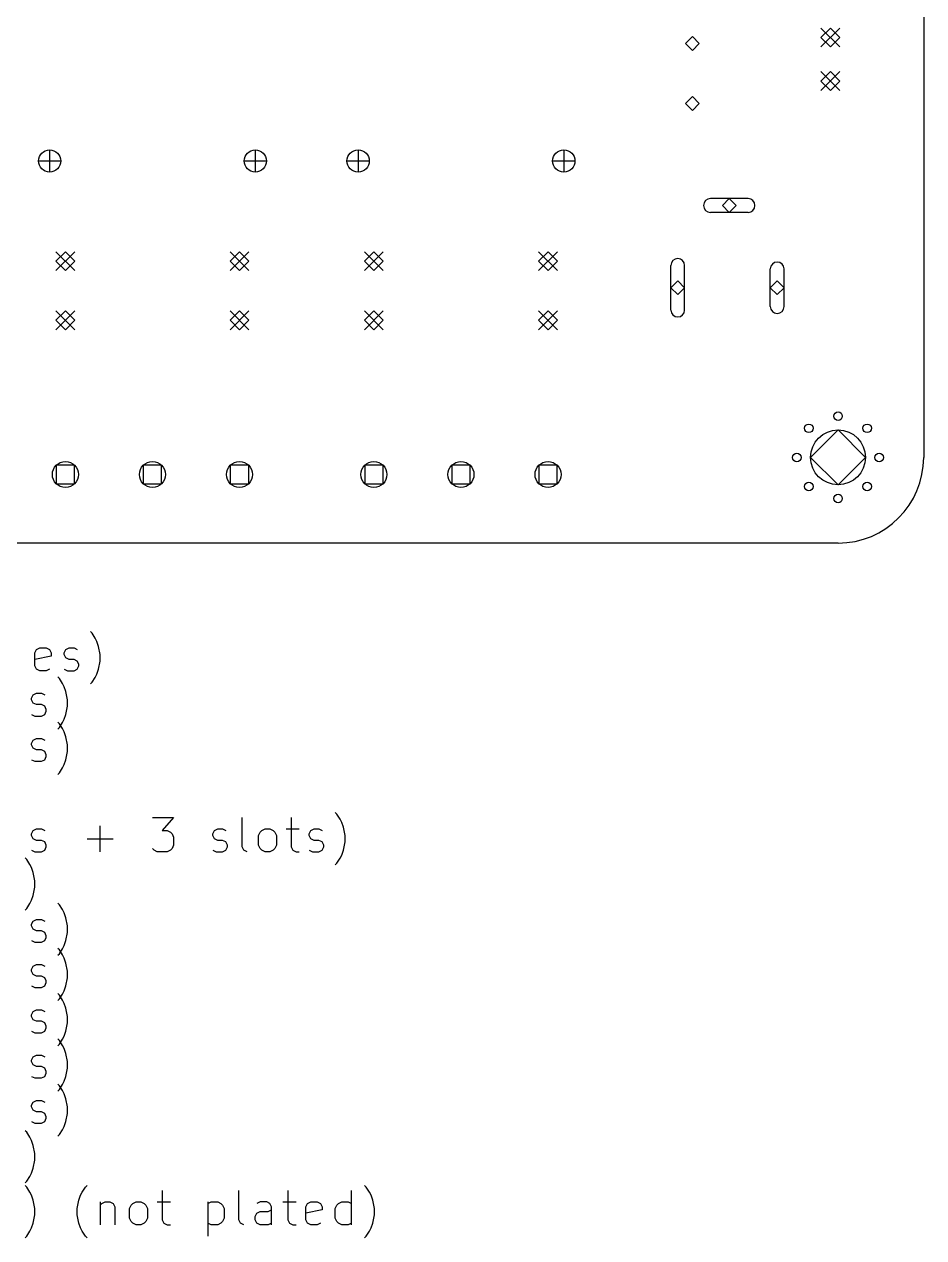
# Model space of a CAD drawing. Extents: x 1.88 to 5.91, y -7.11 to -1.57.
# Drawn here: x 3.839 to 5.906, y -7.108 to -4.32 of the extents above; entities that cross this region are included whole.
import ezdxf

# ---------------------------------------------------------------- set-up
doc = ezdxf.new("R2010")
doc.units = 0
doc.header["$MEASUREMENT"] = 0
doc.layers.add('BLACK', color=7, linetype='CONTINUOUS')

msp = doc.modelspace()

# ---------------------------------------------------------------- linework, layer by layer
at = {"layer": 'BLACK', "linetype": 'CONTINUOUS'}
for p, q in [((5.90551, -1.77165), (5.90551, -5.31496)), ((5.37402, -4.34832), (5.35827, -4.36407)), ((5.38976, -4.36407), (5.37402, -4.34832)), ((5.66949, -4.32874), (5.7128, -4.37205)), ((5.7128, -4.32874), (5.66949, -4.37205)), ((5.69114, -4.32874), (5.66949, -4.35039)), ((5.7128, -4.35039), (5.69114, -4.32874)), ((5.35827, -4.36407), (5.37402, -4.37982)), ((5.37402, -4.37982), (5.38976, -4.36407)), ((5.66949, -4.35039), (5.69114, -4.37205)), ((5.69114, -4.37205), (5.7128, -4.35039)), ((5.66949, -4.42874), (5.7128, -4.47205)), ((5.7128, -4.42874), (5.66949, -4.47205)), ((5.69114, -4.42874), (5.66949, -4.45039)), ((5.7128, -4.45039), (5.69114, -4.42874)), ((5.66949, -4.45039), (5.69114, -4.47205)), ((5.69114, -4.47205), (5.7128, -4.45039)), ((5.37402, -4.48612), (5.35827, -4.50186)), ((5.38976, -4.50186), (5.37402, -4.48612)), ((5.35827, -4.50186), (5.37402, -4.51761)), ((5.37402, -4.51761), (5.38976, -4.50186)), ((3.89764, -4.60827), (3.89764, -4.65945)), ((4.37008, -4.60827), (4.37008, -4.65945)), ((4.6063, -4.60827), (4.6063, -4.65945)), ((5.07874, -4.60827), (5.07874, -4.65945)), ((3.87205, -4.63386), (3.92323, -4.63386)), ((4.34449, -4.63386), (4.39567, -4.63386)), ((4.58071, -4.63386), (4.63189, -4.63386)), ((5.05315, -4.63386), (5.10433, -4.63386)), ((5.50197, -4.72047), (5.41535, -4.72047)), ((5.45866, -4.72047), (5.44291, -4.73622)), ((5.44291, -4.73622), (5.45866, -4.75197)), ((5.47441, -4.73622), (5.45866, -4.72047)), ((5.45866, -4.75197), (5.47441, -4.73622)), ((5.50197, -4.75197), (5.41535, -4.75197)), ((3.9122, -4.84252), (3.95551, -4.88583)), ((3.95551, -4.84252), (3.9122, -4.88583)), ((3.93386, -4.84252), (3.9122, -4.86417)), ((3.95551, -4.86417), (3.93386, -4.84252)), ((4.3122, -4.84252), (4.35551, -4.88583)), ((4.35551, -4.84252), (4.3122, -4.88583)), ((4.33386, -4.84252), (4.3122, -4.86417)), ((4.35551, -4.86417), (4.33386, -4.84252)), ((4.62087, -4.84252), (4.66417, -4.88583)), ((4.66417, -4.84252), (4.62087, -4.88583)), ((4.64252, -4.84252), (4.62087, -4.86417)), ((4.66417, -4.86417), (4.64252, -4.84252)), ((5.02087, -4.84252), (5.06417, -4.88583)), ((5.06417, -4.84252), (5.02087, -4.88583)), ((5.04252, -4.84252), (5.02087, -4.86417)), ((5.06417, -4.86417), (5.04252, -4.84252)), ((3.9122, -4.86417), (3.93386, -4.88583)), ((3.93386, -4.88583), (3.95551, -4.86417)), ((4.3122, -4.86417), (4.33386, -4.88583)), ((4.33386, -4.88583), (4.35551, -4.86417)), ((4.62087, -4.86417), (4.64252, -4.88583)), ((4.64252, -4.88583), (4.66417, -4.86417)), ((5.02087, -4.86417), (5.04252, -4.88583)), ((5.04252, -4.88583), (5.06417, -4.86417)), ((5.3248, -4.97638), (5.3248, -4.87402)), ((5.3563, -4.97638), (5.3563, -4.87402)), ((5.55315, -4.9685), (5.55315, -4.88189)), ((5.58465, -4.9685), (5.58465, -4.88189)), ((5.34055, -4.90945), (5.3248, -4.9252)), ((5.3248, -4.9252), (5.34055, -4.94094)), ((5.3563, -4.9252), (5.34055, -4.90945)), ((5.34055, -4.94094), (5.3563, -4.9252)), ((5.5689, -4.90945), (5.55315, -4.9252)), ((5.55315, -4.9252), (5.5689, -4.94094)), ((5.58465, -4.9252), (5.5689, -4.90945)), ((5.5689, -4.94094), (5.58465, -4.9252)), ((3.9122, -4.97835), (3.95551, -5.02165)), ((3.95551, -4.97835), (3.9122, -5.02165)), ((3.93386, -4.97835), (3.9122, -5)), ((3.95551, -5), (3.93386, -4.97835)), ((4.3122, -4.97835), (4.35551, -5.02165)), ((4.35551, -4.97835), (4.3122, -5.02165)), ((4.33386, -4.97835), (4.3122, -5)), ((4.35551, -5), (4.33386, -4.97835)), ((4.62087, -4.97835), (4.66417, -5.02165)), ((4.66417, -4.97835), (4.62087, -5.02165)), ((4.64252, -4.97835), (4.62087, -5)), ((4.66417, -5), (4.64252, -4.97835)), ((5.02087, -4.97835), (5.06417, -5.02165)), ((5.06417, -4.97835), (5.02087, -5.02165)), ((5.04252, -4.97835), (5.02087, -5)), ((5.06417, -5), (5.04252, -4.97835)), ((3.9122, -5), (3.93386, -5.02165)), ((3.93386, -5.02165), (3.95551, -5)), ((4.3122, -5), (4.33386, -5.02165)), ((4.33386, -5.02165), (4.35551, -5)), ((4.62087, -5), (4.64252, -5.02165)), ((4.64252, -5.02165), (4.66417, -5)), ((5.02087, -5), (5.04252, -5.02165)), ((5.04252, -5.02165), (5.06417, -5)), ((5.70866, -5.25197), (5.64567, -5.31496)), ((5.77165, -5.31496), (5.70866, -5.25197)), ((5.64567, -5.31496), (5.70866, -5.37795)), ((5.70866, -5.37795), (5.77165, -5.31496)), ((3.95502, -5.33317), (3.9127, -5.33317)), ((3.9127, -5.33317), (3.9127, -5.37549)), ((3.95502, -5.37549), (3.95502, -5.33317)), ((4.15502, -5.33317), (4.1127, -5.33317)), ((4.1127, -5.33317), (4.1127, -5.37549)), ((4.15502, -5.37549), (4.15502, -5.33317)), ((4.35502, -5.33317), (4.3127, -5.33317)), ((4.3127, -5.33317), (4.3127, -5.37549)), ((4.35502, -5.37549), (4.35502, -5.33317)), ((4.66368, -5.33317), (4.62136, -5.33317)), ((4.62136, -5.33317), (4.62136, -5.37549)), ((4.66368, -5.37549), (4.66368, -5.33317)), ((4.86368, -5.33317), (4.82136, -5.33317)), ((4.82136, -5.33317), (4.82136, -5.37549)), ((4.86368, -5.37549), (4.86368, -5.33317)), ((5.06368, -5.33317), (5.02136, -5.33317)), ((5.02136, -5.33317), (5.02136, -5.37549)), ((5.06368, -5.37549), (5.06368, -5.33317)), ((3.9127, -5.37549), (3.95502, -5.37549)), ((4.1127, -5.37549), (4.15502, -5.37549)), ((4.3127, -5.37549), (4.35502, -5.37549)), ((4.62136, -5.37549), (4.66368, -5.37549)), ((4.82136, -5.37549), (4.86368, -5.37549)), ((5.02136, -5.37549), (5.06368, -5.37549)), ((5.70866, -5.51181), (2.16535, -5.51181)), ((3.99503, -5.71907), (3.99128, -5.71532)), ((4.00253, -5.73031), (3.99503, -5.71907)), ((4.00628, -5.73781), (4.00253, -5.73031)), ((4.01003, -5.74906), (4.00628, -5.73781)), ((3.8638, -5.76406), (3.86755, -5.75656)), ((3.8638, -5.79406), (3.8638, -5.76406)), ((3.86755, -5.75656), (3.87505, -5.75281)), ((3.87505, -5.75281), (3.89004, -5.75281)), ((3.89004, -5.75281), (3.89754, -5.75656)), ((3.89754, -5.75656), (3.90129, -5.76406)), ((3.90129, -5.76406), (3.90129, -5.77156)), ((3.93129, -5.76406), (3.93504, -5.75656)), ((3.93129, -5.76781), (3.93129, -5.76406)), ((3.93504, -5.77531), (3.93129, -5.76781)), ((3.93504, -5.75656), (3.94254, -5.75281)), ((3.94254, -5.75281), (3.95379, -5.75281)), ((3.95379, -5.75281), (3.96129, -5.75656)), ((4.01378, -5.76781), (4.01003, -5.74906)), ((4.01378, -5.78281), (4.01378, -5.76781)), ((3.90129, -5.77156), (3.8638, -5.77906)), ((3.86755, -5.80156), (3.8638, -5.79406)), ((3.94254, -5.77906), (3.93504, -5.77531)), ((3.95379, -5.77906), (3.94254, -5.77906)), ((3.96129, -5.78281), (3.95379, -5.77906)), ((3.96504, -5.79031), (3.96129, -5.78281)), ((3.96129, -5.80156), (3.96504, -5.79406)), ((3.96504, -5.79406), (3.96504, -5.79031)), ((4.01003, -5.80156), (4.01378, -5.78281)), ((3.87505, -5.80531), (3.86755, -5.80156)), ((3.89004, -5.80531), (3.87505, -5.80531)), ((3.89754, -5.80156), (3.89004, -5.80531)), ((3.92004, -5.823), (3.91629, -5.81925)), ((3.92754, -5.83425), (3.92004, -5.823)), ((3.93129, -5.80156), (3.93879, -5.80531)), ((3.93879, -5.80531), (3.95379, -5.80531)), ((3.95379, -5.80531), (3.96129, -5.80156)), ((3.99503, -5.83155), (4.00253, -5.8203)), ((4.00253, -5.8203), (4.00628, -5.8128)), ((4.00628, -5.8128), (4.01003, -5.80156)), ((3.93129, -5.84175), (3.92754, -5.83425)), ((3.93504, -5.853), (3.93129, -5.84175)), ((3.93879, -5.87175), (3.93504, -5.853)), ((3.99128, -5.8353), (3.99503, -5.83155)), ((3.8563, -5.868), (3.86005, -5.8605)), ((3.8563, -5.87175), (3.8563, -5.868)), ((3.86005, -5.87925), (3.8563, -5.87175)), ((3.86005, -5.8605), (3.86755, -5.85675)), ((3.86755, -5.883), (3.86005, -5.87925)), ((3.86755, -5.85675), (3.8788, -5.85675)), ((3.8788, -5.85675), (3.8863, -5.8605)), ((3.93879, -5.88675), (3.93879, -5.87175)), ((3.8563, -5.90549), (3.8638, -5.90924)), ((3.8638, -5.90924), (3.8788, -5.90924)), ((3.8788, -5.883), (3.86755, -5.883)), ((3.8863, -5.88675), (3.8788, -5.883)), ((3.8788, -5.90924), (3.8863, -5.90549)), ((3.89004, -5.89424), (3.8863, -5.88675)), ((3.8863, -5.90549), (3.89004, -5.89799)), ((3.89004, -5.89799), (3.89004, -5.89424)), ((3.93129, -5.91674), (3.93504, -5.90549)), ((3.93504, -5.90549), (3.93879, -5.88675)), ((3.92004, -5.92694), (3.91629, -5.92319)), ((3.91629, -5.93924), (3.92004, -5.93549)), ((3.92004, -5.93549), (3.92754, -5.92424)), ((3.92754, -5.93819), (3.92004, -5.92694)), ((3.92754, -5.92424), (3.93129, -5.91674)), ((3.8563, -5.97193), (3.86005, -5.96444)), ((3.86005, -5.96444), (3.86755, -5.96069)), ((3.86755, -5.96069), (3.8788, -5.96069)), ((3.8788, -5.96069), (3.8863, -5.96444)), ((3.93129, -5.94569), (3.92754, -5.93819)), ((3.93504, -5.95694), (3.93129, -5.94569)), ((3.93879, -5.97568), (3.93504, -5.95694)), ((3.8563, -5.97568), (3.8563, -5.97193)), ((3.86005, -5.98318), (3.8563, -5.97568)), ((3.86755, -5.98693), (3.86005, -5.98318)), ((3.8788, -5.98693), (3.86755, -5.98693)), ((3.8863, -5.99068), (3.8788, -5.98693)), ((3.89004, -5.99818), (3.8863, -5.99068)), ((3.93504, -6.00943), (3.93879, -5.99068)), ((3.93879, -5.99068), (3.93879, -5.97568)), ((3.8563, -6.00943), (3.8638, -6.01318)), ((3.8638, -6.01318), (3.8788, -6.01318)), ((3.8788, -6.01318), (3.8863, -6.00943)), ((3.8863, -6.00943), (3.89004, -6.00193)), ((3.89004, -6.00193), (3.89004, -5.99818)), ((3.92754, -6.02818), (3.93129, -6.02068)), ((3.93129, -6.02068), (3.93504, -6.00943)), ((3.91629, -6.04318), (3.92004, -6.03943)), ((3.92004, -6.03943), (3.92754, -6.02818)), ((4.55746, -6.13481), (4.55371, -6.13106)), ((4.01378, -6.22105), (4.01378, -6.16106)), ((4.13376, -6.14231), (4.18251, -6.14231)), ((4.18251, -6.14231), (4.15626, -6.17231)), ((4.33999, -6.20981), (4.33999, -6.14231)), ((4.45247, -6.14231), (4.45247, -6.20981)), ((4.56496, -6.14606), (4.55746, -6.13481)), ((4.56871, -6.15356), (4.56496, -6.14606)), ((4.57246, -6.16481), (4.56871, -6.15356)), ((3.8563, -6.17981), (3.86005, -6.17231)), ((3.8563, -6.18356), (3.8563, -6.17981)), ((3.86005, -6.19106), (3.8563, -6.18356)), ((3.86005, -6.17231), (3.86755, -6.16856)), ((3.86755, -6.16856), (3.8788, -6.16856)), ((3.8788, -6.16856), (3.8863, -6.17231)), ((4.15626, -6.17231), (4.16751, -6.17231)), ((4.16751, -6.17231), (4.17501, -6.17606)), ((4.17501, -6.17606), (4.17876, -6.17981)), ((4.17876, -6.17981), (4.18251, -6.18731)), ((4.18251, -6.18731), (4.18251, -6.20606)), ((4.2725, -6.17981), (4.27625, -6.17231)), ((4.2725, -6.18356), (4.2725, -6.17981)), ((4.27625, -6.19106), (4.2725, -6.18356)), ((4.27625, -6.17231), (4.28375, -6.16856)), ((4.28375, -6.16856), (4.29499, -6.16856)), ((4.29499, -6.16856), (4.30249, -6.17231)), ((4.37748, -6.18356), (4.38123, -6.17606)), ((4.37748, -6.20606), (4.37748, -6.18356)), ((4.38123, -6.17606), (4.38498, -6.17231)), ((4.38498, -6.17231), (4.39248, -6.16856)), ((4.39248, -6.16856), (4.40373, -6.16856)), ((4.40373, -6.16856), (4.41123, -6.17231)), ((4.41123, -6.17231), (4.41498, -6.17606)), ((4.41498, -6.17606), (4.41873, -6.18356)), ((4.41873, -6.18356), (4.41873, -6.20606)), ((4.44123, -6.16856), (4.47122, -6.16856)), ((4.49372, -6.17981), (4.49747, -6.17231)), ((4.49372, -6.18356), (4.49372, -6.17981)), ((4.49747, -6.19106), (4.49372, -6.18356)), ((4.49747, -6.17231), (4.50497, -6.16856)), ((4.50497, -6.16856), (4.51622, -6.16856)), ((4.51622, -6.16856), (4.52372, -6.17231)), ((4.57621, -6.18356), (4.57246, -6.16481)), ((4.57621, -6.19856), (4.57621, -6.18356)), ((3.86755, -6.19481), (3.86005, -6.19106)), ((3.8788, -6.19481), (3.86755, -6.19481)), ((3.8863, -6.19856), (3.8788, -6.19481)), ((3.89004, -6.20606), (3.8863, -6.19856)), ((3.8863, -6.2173), (3.89004, -6.20981)), ((3.89004, -6.20981), (3.89004, -6.20606)), ((3.98378, -6.19106), (4.04378, -6.19106)), ((4.13751, -6.2173), (4.13376, -6.21355)), ((4.17876, -6.21355), (4.17501, -6.2173)), ((4.18251, -6.20606), (4.17876, -6.21355)), ((4.28375, -6.19481), (4.27625, -6.19106)), ((4.29499, -6.19481), (4.28375, -6.19481)), ((4.30249, -6.19856), (4.29499, -6.19481)), ((4.30624, -6.20606), (4.30249, -6.19856)), ((4.30249, -6.2173), (4.30624, -6.20981)), ((4.30624, -6.20981), (4.30624, -6.20606)), ((4.34374, -6.2173), (4.33999, -6.20981)), ((4.38123, -6.21355), (4.37748, -6.20606)), ((4.38498, -6.2173), (4.38123, -6.21355)), ((4.41498, -6.21355), (4.41123, -6.2173)), ((4.41873, -6.20606), (4.41498, -6.21355)), ((4.45247, -6.20981), (4.45622, -6.2173)), ((4.50497, -6.19481), (4.49747, -6.19106)), ((4.51622, -6.19481), (4.50497, -6.19481)), ((4.52372, -6.19856), (4.51622, -6.19481)), ((4.52747, -6.20606), (4.52372, -6.19856)), ((4.52372, -6.2173), (4.52747, -6.20981)), ((4.52747, -6.20981), (4.52747, -6.20606)), ((4.57246, -6.2173), (4.57621, -6.19856)), ((3.84505, -6.23875), (3.8413, -6.235)), ((3.85255, -6.25), (3.84505, -6.23875)), ((3.8563, -6.2173), (3.8638, -6.22105)), ((3.8638, -6.22105), (3.8788, -6.22105)), ((3.8788, -6.22105), (3.8863, -6.2173)), ((4.14501, -6.22105), (4.13751, -6.2173)), ((4.16751, -6.22105), (4.14501, -6.22105)), ((4.17501, -6.2173), (4.16751, -6.22105)), ((4.2725, -6.2173), (4.28, -6.22105)), ((4.28, -6.22105), (4.29499, -6.22105)), ((4.29499, -6.22105), (4.30249, -6.2173)), ((4.35124, -6.22105), (4.34374, -6.2173)), ((4.39248, -6.22105), (4.38498, -6.2173)), ((4.40373, -6.22105), (4.39248, -6.22105)), ((4.41123, -6.2173), (4.40373, -6.22105)), ((4.45622, -6.2173), (4.46372, -6.22105)), ((4.46372, -6.22105), (4.47122, -6.22105)), ((4.49372, -6.2173), (4.50122, -6.22105)), ((4.50122, -6.22105), (4.51622, -6.22105)), ((4.51622, -6.22105), (4.52372, -6.2173)), ((4.55746, -6.2473), (4.56496, -6.23605)), ((4.56496, -6.23605), (4.56871, -6.22855)), ((4.56871, -6.22855), (4.57246, -6.2173)), ((3.8563, -6.2575), (3.85255, -6.25)), ((3.86005, -6.26875), (3.8563, -6.2575)), ((3.8638, -6.2875), (3.86005, -6.26875)), ((4.55371, -6.25105), (4.55746, -6.2473)), ((3.8638, -6.30249), (3.8638, -6.2875)), ((3.8563, -6.33249), (3.86005, -6.32124)), ((3.86005, -6.32124), (3.8638, -6.30249)), ((3.8413, -6.35499), (3.84505, -6.35124)), ((3.84505, -6.35124), (3.85255, -6.33999)), ((3.85255, -6.33999), (3.8563, -6.33249)), ((3.92004, -6.34269), (3.91629, -6.33894)), ((3.92754, -6.35394), (3.92004, -6.34269)), ((3.93129, -6.36144), (3.92754, -6.35394)), ((3.8563, -6.38768), (3.86005, -6.38018)), ((3.86005, -6.38018), (3.86755, -6.37643)), ((3.86755, -6.37643), (3.8788, -6.37643)), ((3.8788, -6.37643), (3.8863, -6.38018)), ((3.93504, -6.37268), (3.93129, -6.36144)), ((3.93879, -6.39143), (3.93504, -6.37268)), ((3.8563, -6.39143), (3.8563, -6.38768)), ((3.86005, -6.39893), (3.8563, -6.39143)), ((3.86755, -6.40268), (3.86005, -6.39893)), ((3.8788, -6.40268), (3.86755, -6.40268)), ((3.8863, -6.40643), (3.8788, -6.40268)), ((3.89004, -6.41393), (3.8863, -6.40643)), ((3.93504, -6.42518), (3.93879, -6.40643)), ((3.93879, -6.40643), (3.93879, -6.39143)), ((3.8563, -6.42518), (3.8638, -6.42893)), ((3.8638, -6.42893), (3.8788, -6.42893)), ((3.8788, -6.42893), (3.8863, -6.42518)), ((3.8863, -6.42518), (3.89004, -6.41768)), ((3.89004, -6.41768), (3.89004, -6.41393)), ((3.92754, -6.44393), (3.93129, -6.43643)), ((3.93129, -6.43643), (3.93504, -6.42518)), ((3.92004, -6.44663), (3.91629, -6.44288)), ((3.91629, -6.45892), (3.92004, -6.45517)), ((3.92004, -6.45517), (3.92754, -6.44393)), ((3.92754, -6.45787), (3.92004, -6.44663)), ((3.93129, -6.46537), (3.92754, -6.45787)), ((3.93504, -6.47662), (3.93129, -6.46537)), ((3.8563, -6.49162), (3.86005, -6.48412)), ((3.8563, -6.49537), (3.8563, -6.49162)), ((3.86005, -6.50287), (3.8563, -6.49537)), ((3.86005, -6.48412), (3.86755, -6.48037)), ((3.86755, -6.48037), (3.8788, -6.48037)), ((3.8788, -6.48037), (3.8863, -6.48412)), ((3.93879, -6.49537), (3.93504, -6.47662)), ((3.93879, -6.51037), (3.93879, -6.49537)), ((3.86755, -6.50662), (3.86005, -6.50287)), ((3.8788, -6.50662), (3.86755, -6.50662)), ((3.8863, -6.51037), (3.8788, -6.50662)), ((3.89004, -6.51787), (3.8863, -6.51037)), ((3.8863, -6.52912), (3.89004, -6.52162)), ((3.89004, -6.52162), (3.89004, -6.51787)), ((3.93504, -6.52912), (3.93879, -6.51037)), ((3.8563, -6.52912), (3.8638, -6.53286)), ((3.8638, -6.53286), (3.8788, -6.53286)), ((3.8788, -6.53286), (3.8863, -6.52912)), ((3.92004, -6.55056), (3.91629, -6.54681)), ((3.92004, -6.55911), (3.92754, -6.54786)), ((3.92754, -6.56181), (3.92004, -6.55056)), ((3.92754, -6.54786), (3.93129, -6.54036)), ((3.93129, -6.54036), (3.93504, -6.52912)), ((3.91629, -6.56286), (3.92004, -6.55911)), ((3.93129, -6.56931), (3.92754, -6.56181)), ((3.93504, -6.58056), (3.93129, -6.56931)), ((3.8563, -6.59556), (3.86005, -6.58806)), ((3.8563, -6.59931), (3.8563, -6.59556)), ((3.86005, -6.60681), (3.8563, -6.59931)), ((3.86005, -6.58806), (3.86755, -6.58431)), ((3.86755, -6.61055), (3.86005, -6.60681)), ((3.86755, -6.58431), (3.8788, -6.58431)), ((3.8788, -6.58431), (3.8863, -6.58806)), ((3.93879, -6.59931), (3.93504, -6.58056)), ((3.93879, -6.6143), (3.93879, -6.59931)), ((3.8563, -6.63305), (3.8638, -6.6368)), ((3.8788, -6.61055), (3.86755, -6.61055)), ((3.8863, -6.6143), (3.8788, -6.61055)), ((3.8788, -6.6368), (3.8863, -6.63305)), ((3.89004, -6.6218), (3.8863, -6.6143)), ((3.8863, -6.63305), (3.89004, -6.62555)), ((3.89004, -6.62555), (3.89004, -6.6218)), ((3.93129, -6.6443), (3.93504, -6.63305)), ((3.93504, -6.63305), (3.93879, -6.6143)), ((3.8638, -6.6368), (3.8788, -6.6368)), ((3.92004, -6.6545), (3.91629, -6.65075)), ((3.92004, -6.66305), (3.92754, -6.6518)), ((3.92754, -6.66575), (3.92004, -6.6545)), ((3.92754, -6.6518), (3.93129, -6.6443)), ((3.86005, -6.69199), (3.86755, -6.68825)), ((3.86755, -6.68825), (3.8788, -6.68825)), ((3.8788, -6.68825), (3.8863, -6.69199)), ((3.91629, -6.6668), (3.92004, -6.66305)), ((3.93129, -6.67325), (3.92754, -6.66575)), ((3.93504, -6.6845), (3.93129, -6.67325)), ((3.93879, -6.70324), (3.93504, -6.6845)), ((3.8563, -6.69949), (3.86005, -6.69199)), ((3.8563, -6.70324), (3.8563, -6.69949)), ((3.86005, -6.71074), (3.8563, -6.70324)), ((3.86755, -6.71449), (3.86005, -6.71074)), ((3.8788, -6.71449), (3.86755, -6.71449)), ((3.8863, -6.71824), (3.8788, -6.71449)), ((3.89004, -6.72574), (3.8863, -6.71824)), ((3.93504, -6.73699), (3.93879, -6.71824)), ((3.93879, -6.71824), (3.93879, -6.70324)), ((3.8563, -6.73699), (3.8638, -6.74074)), ((3.8638, -6.74074), (3.8788, -6.74074)), ((3.8788, -6.74074), (3.8863, -6.73699)), ((3.8863, -6.73699), (3.89004, -6.72949)), ((3.89004, -6.72949), (3.89004, -6.72574)), ((3.93129, -6.74824), (3.93504, -6.73699)), ((3.92004, -6.75844), (3.91629, -6.75469)), ((3.91629, -6.77073), (3.92004, -6.76699)), ((3.92004, -6.76699), (3.92754, -6.75574)), ((3.92754, -6.76969), (3.92004, -6.75844)), ((3.92754, -6.75574), (3.93129, -6.74824)), ((3.93129, -6.77718), (3.92754, -6.76969)), ((3.8563, -6.80343), (3.86005, -6.79593)), ((3.86005, -6.79593), (3.86755, -6.79218)), ((3.86755, -6.79218), (3.8788, -6.79218)), ((3.8788, -6.79218), (3.8863, -6.79593)), ((3.93504, -6.78843), (3.93129, -6.77718)), ((3.93879, -6.80718), (3.93504, -6.78843)), ((3.8563, -6.80718), (3.8563, -6.80343)), ((3.86005, -6.81468), (3.8563, -6.80718)), ((3.86755, -6.81843), (3.86005, -6.81468)), ((3.8788, -6.81843), (3.86755, -6.81843)), ((3.8863, -6.82218), (3.8788, -6.81843)), ((3.89004, -6.82968), (3.8863, -6.82218)), ((3.89004, -6.83343), (3.89004, -6.82968)), ((3.93504, -6.84093), (3.93879, -6.82218)), ((3.93879, -6.82218), (3.93879, -6.80718)), ((3.8563, -6.84093), (3.8638, -6.84468)), ((3.8638, -6.84468), (3.8788, -6.84468)), ((3.8788, -6.84468), (3.8863, -6.84093)), ((3.8863, -6.84093), (3.89004, -6.83343)), ((3.92754, -6.85967), (3.93129, -6.85217)), ((3.93129, -6.85217), (3.93504, -6.84093)), ((3.84505, -6.86552), (3.8413, -6.86177)), ((3.85255, -6.87677), (3.84505, -6.86552)), ((3.8563, -6.88427), (3.85255, -6.87677)), ((3.86005, -6.89552), (3.8563, -6.88427)), ((3.91629, -6.87467), (3.92004, -6.87092)), ((3.92004, -6.87092), (3.92754, -6.85967)), ((3.8638, -6.91427), (3.86005, -6.89552)), ((3.86005, -6.94801), (3.8638, -6.92927)), ((3.8638, -6.92927), (3.8638, -6.91427)), ((3.84505, -6.97801), (3.85255, -6.96676)), ((3.85255, -6.96676), (3.8563, -6.95926)), ((3.8563, -6.95926), (3.86005, -6.94801)), ((3.8413, -6.98176), (3.84505, -6.97801)), ((3.84505, -6.99151), (3.8413, -6.98776)), ((3.85255, -7.00276), (3.84505, -6.99151)), ((3.97253, -7.00276), (3.98003, -6.99151)), ((3.98003, -6.99151), (3.98378, -6.98776)), ((4.62495, -6.99151), (4.6212, -6.98776)), ((4.63245, -7.00276), (4.62495, -6.99151)), ((3.8563, -7.01025), (3.85255, -7.00276)), ((3.86005, -7.0215), (3.8563, -7.01025)), ((3.8638, -7.04025), (3.86005, -7.0215)), ((3.96129, -7.04025), (3.96504, -7.0215)), ((3.96504, -7.0215), (3.96879, -7.01025)), ((3.96879, -7.01025), (3.97253, -7.00276)), ((4.01378, -7.02525), (4.01378, -7.07775)), ((4.01753, -7.029), (4.02503, -7.02525)), ((4.02503, -7.02525), (4.03628, -7.02525)), ((4.03628, -7.02525), (4.04378, -7.029)), ((4.08877, -7.029), (4.09627, -7.02525)), ((4.09627, -7.02525), (4.10752, -7.02525)), ((4.10752, -7.02525), (4.11502, -7.029)), ((4.14501, -7.02525), (4.17501, -7.02525)), ((4.15626, -6.99901), (4.15626, -7.0665)), ((4.26125, -7.02525), (4.26125, -7.10399)), ((4.26125, -7.029), (4.26875, -7.02525)), ((4.26875, -7.02525), (4.28375, -7.02525)), ((4.28375, -7.02525), (4.29124, -7.029)), ((4.33249, -7.0665), (4.33249, -6.99901)), ((4.38123, -7.02525), (4.37373, -7.029)), ((4.39623, -7.02525), (4.38123, -7.02525)), ((4.40373, -7.029), (4.39623, -7.02525)), ((4.43373, -7.02525), (4.46372, -7.02525)), ((4.44498, -6.99901), (4.44498, -7.0665)), ((4.48997, -7.029), (4.49747, -7.02525)), ((4.49747, -7.02525), (4.51247, -7.02525)), ((4.51247, -7.02525), (4.51997, -7.029)), ((4.56121, -7.029), (4.56871, -7.02525)), ((4.56871, -7.02525), (4.58371, -7.02525)), ((4.58371, -7.02525), (4.59121, -7.029)), ((4.59121, -7.07775), (4.59121, -6.99901)), ((4.6362, -7.01025), (4.63245, -7.00276)), ((4.63995, -7.0215), (4.6362, -7.01025)), ((4.6437, -7.04025), (4.63995, -7.0215)), ((3.8638, -7.05525), (3.8638, -7.04025)), ((3.96129, -7.05525), (3.96129, -7.04025)), ((4.01378, -7.03275), (4.01753, -7.029)), ((4.04378, -7.029), (4.04753, -7.0365)), ((4.04753, -7.0365), (4.04753, -7.07775)), ((4.08127, -7.04025), (4.08502, -7.03275)), ((4.08127, -7.06275), (4.08127, -7.04025)), ((4.08502, -7.03275), (4.08877, -7.029)), ((4.11502, -7.029), (4.11877, -7.03275)), ((4.11877, -7.03275), (4.12252, -7.04025)), ((4.12252, -7.04025), (4.12252, -7.06275)), ((4.29124, -7.029), (4.29499, -7.03275)), ((4.29499, -7.03275), (4.29874, -7.04025)), ((4.29874, -7.04025), (4.29874, -7.06275)), ((4.36998, -7.059), (4.37373, -7.0515)), ((4.37373, -7.0515), (4.38123, -7.04775)), ((4.38123, -7.04775), (4.39998, -7.04775)), ((4.39998, -7.04775), (4.40748, -7.044)), ((4.40748, -7.0365), (4.40373, -7.029)), ((4.40748, -7.07775), (4.40748, -7.0365)), ((4.48622, -7.0365), (4.48997, -7.029)), ((4.48622, -7.0665), (4.48622, -7.0365)), ((4.52372, -7.044), (4.48622, -7.0515)), ((4.51997, -7.029), (4.52372, -7.0365)), ((4.52372, -7.0365), (4.52372, -7.044)), ((4.55371, -7.04025), (4.55746, -7.03275)), ((4.55371, -7.06275), (4.55371, -7.04025)), ((4.55746, -7.03275), (4.56121, -7.029)), ((4.6437, -7.05525), (4.6437, -7.04025)), ((3.8563, -7.08525), (3.86005, -7.074)), ((3.86005, -7.074), (3.8638, -7.05525)), ((3.96504, -7.074), (3.96129, -7.05525)), ((3.96879, -7.08525), (3.96504, -7.074)), ((4.08502, -7.07025), (4.08127, -7.06275)), ((4.08877, -7.074), (4.08502, -7.07025)), ((4.09627, -7.07775), (4.08877, -7.074)), ((4.10752, -7.07775), (4.09627, -7.07775)), ((4.11502, -7.074), (4.10752, -7.07775)), ((4.11877, -7.07025), (4.11502, -7.074)), ((4.12252, -7.06275), (4.11877, -7.07025)), ((4.15626, -7.0665), (4.16001, -7.074)), ((4.16001, -7.074), (4.16751, -7.07775)), ((4.16751, -7.07775), (4.17501, -7.07775)), ((4.26875, -7.07775), (4.26125, -7.074)), ((4.28375, -7.07775), (4.26875, -7.07775)), ((4.29124, -7.074), (4.28375, -7.07775)), ((4.29499, -7.07025), (4.29124, -7.074)), ((4.29874, -7.06275), (4.29499, -7.07025)), ((4.33624, -7.074), (4.33249, -7.0665)), ((4.34374, -7.07775), (4.33624, -7.074)), ((4.36998, -7.0665), (4.36998, -7.059)), ((4.37373, -7.074), (4.36998, -7.0665)), ((4.38123, -7.07775), (4.37373, -7.074)), ((4.39998, -7.07775), (4.38123, -7.07775)), ((4.40748, -7.074), (4.39998, -7.07775)), ((4.44498, -7.0665), (4.44873, -7.074)), ((4.44873, -7.074), (4.45622, -7.07775)), ((4.45622, -7.07775), (4.46372, -7.07775)), ((4.48997, -7.074), (4.48622, -7.0665)), ((4.49747, -7.07775), (4.48997, -7.074)), ((4.51247, -7.07775), (4.49747, -7.07775)), ((4.51997, -7.074), (4.51247, -7.07775)), ((4.55746, -7.07025), (4.55371, -7.06275)), ((4.56121, -7.074), (4.55746, -7.07025)), ((4.56871, -7.07775), (4.56121, -7.074)), ((4.58371, -7.07775), (4.56871, -7.07775)), ((4.59121, -7.074), (4.58371, -7.07775)), ((4.6362, -7.08525), (4.63995, -7.074)), ((4.63995, -7.074), (4.6437, -7.05525)), ((3.8413, -7.10774), (3.84505, -7.10399)), ((3.84505, -7.10399), (3.85255, -7.09274)), ((3.85255, -7.09274), (3.8563, -7.08525)), ((3.97253, -7.09274), (3.96879, -7.08525)), ((3.98003, -7.10399), (3.97253, -7.09274)), ((3.98378, -7.10774), (3.98003, -7.10399)), ((4.6212, -7.10774), (4.62495, -7.10399)), ((4.62495, -7.10399), (4.63245, -7.09274)), ((4.63245, -7.09274), (4.6362, -7.08525))]:
    msp.add_line(p, q, dxfattribs=at)
at = {"layer": 'BLACK'}
for centre, radius in [((3.89764, -4.63386), 0.02559), ((4.37008, -4.63386), 0.02559), ((4.6063, -4.63386), 0.02559), ((5.07874, -4.63386), 0.02559), ((5.70866, -5.22047), 0.00984), ((5.64185, -5.24815), 0.00984), ((5.77547, -5.24815), 0.00984), ((5.70866, -5.31496), 0.06299), ((3.93386, -5.35433), 0.02992), ((4.13386, -5.35433), 0.02992), ((4.33386, -5.35433), 0.02992), ((4.64252, -5.35433), 0.02992), ((4.84252, -5.35433), 0.02992), ((5.04252, -5.35433), 0.02992), ((5.61417, -5.31496), 0.00984), ((5.80315, -5.31496), 0.00984), ((5.64185, -5.38177), 0.00984), ((5.77547, -5.38177), 0.00984), ((5.70866, -5.40945), 0.00984)]:
    msp.add_circle(centre, radius, dxfattribs=at)
for centre, radius, start, end in [((5.41535, -4.73622), 0.01575, 450, 630), ((5.50197, -4.73622), 0.01575, 270, 450), ((5.34055, -4.87402), 0.01575, 360, 540), ((5.5689, -4.88189), 0.01575, 360, 540), ((5.34055, -4.97638), 0.01575, 180, 360), ((5.5689, -4.9685), 0.01575, 180, 360), ((5.70866, -5.31496), 0.19685, -90, 0)]:
    msp.add_arc(centre, radius, start, end, dxfattribs=at)

doc.saveas('drawing.dxf')
